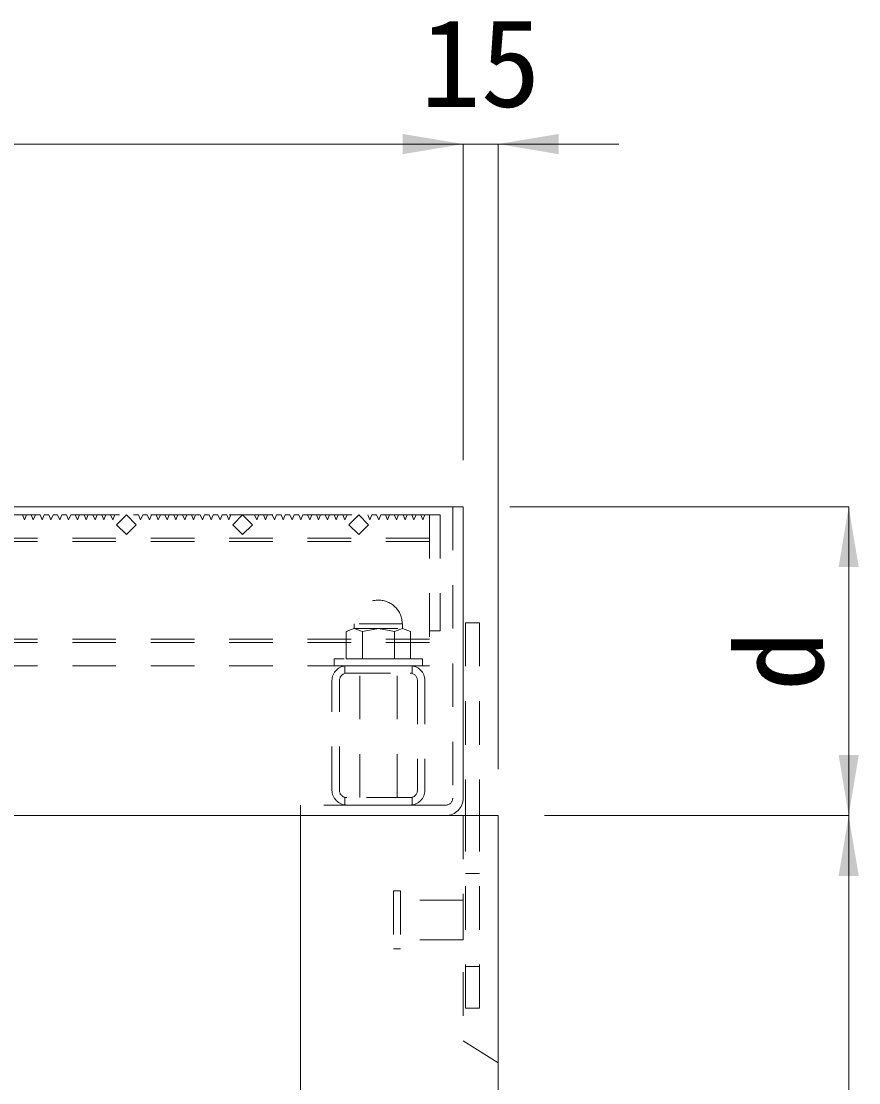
# Model space of a CAD drawing. Units: millimetres, scale not verified. Extents: x 50430 to 75195, y 72432 to 91573.
# Drawn here: x 66474.6 to 66835.1, y 76261.5 to 76718.8 of the extents above; entities that cross this region are included whole.
import ezdxf
from ezdxf.enums import TextEntityAlignment as Align

# ---------------------------------------------------------------- set-up
doc = ezdxf.new("R2010")
doc.units = ezdxf.units.MM
doc.header["$LTSCALE"] = 25
doc.linetypes.add('USER1', pattern=[1.35, 0.75, -0.6])
for name, color, linetype, lineweight in [('寸法線', 7, 'Continuous', 9), ('本体', 2, 'Continuous', 9), ('ｲﾝｻｰﾄ', 3, 'USER1', 5), ('ｸﾞﾚｰﾁﾝｸﾞ', 7, 'Continuous', 5)]:
    doc.layers.add(name, color=color, linetype=linetype, lineweight=lineweight)
doc.styles.add('ＭＳ ゴシック', font='')
doc.styles.get('ＭＳ ゴシック').set_extended_font_data('MS Gothic')

# ---------------------------------------------------------------- blocks, each defined once
blk = doc.blocks.new('filled_arrow')
at = {"color": 0, "linetype": 'Continuous', "lineweight": -2}
blk.add_solid([(7.5, 1.25), (0, 0), (7.5, -1.25)], dxfattribs=at)

msp = doc.modelspace()

# ---------------------------------------------------------------- linework, layer by layer
at = {"layer": '寸法線'}
for p, q in [((66664.83, 76665.9), (66124.82, 76665.9)), ((66612.82, 76665.9), (66731.82, 76665.9)), ((66664.82, 76529.68), (66664.82, 76665.9)), ((66664.83, 76529.68), (66664.83, 76665.9)), ((66679.82, 76396.68), (66679.82, 76665.9)), ((66684.83, 76509.68), (66830.77, 76509.68)), ((66830.77, 76376.68), (66830.77, 76509.68)), ((66699.83, 76376.68), (66830.77, 76376.68)), ((66699.83, 76376.68), (66830.77, 76376.68)), ((66830.77, 74926.68), (66830.77, 76376.68))]:
    msp.add_line(p, q, dxfattribs=at)
at = {"layer": '本体'}
msp.add_line((66679.83, 76376.68), (66594.83, 76376.68), dxfattribs=at)
at = {"layer": '本体', "lineweight": 20}
for p, q in [((66594.83, 75670.72), (66594.83, 76376.68)), ((66679.83, 74926.68), (66679.83, 76376.68))]:
    msp.add_line(p, q, dxfattribs=at)
at = {"layer": '本体', "linetype": 'USER1'}
for p, q in [((66664.83, 76376.68), (66664.83, 76279.68)), ((66664.83, 76279.68), (66679.83, 76270.18))]:
    msp.add_line(p, q, dxfattribs=at)
at = {"layer": 'ｲﾝｻｰﾄ'}
for p, q in [((66637.83, 76344.18), (66634.83, 76344.18)), ((66634.83, 76344.18), (66634.83, 76319.18)), ((66637.83, 76344.18), (66637.83, 76319.18)), ((66664.83, 76340.18), (66637.83, 76340.18)), ((66664.83, 76340.18), (66664.83, 76323.18)), ((66664.83, 76323.18), (66637.83, 76323.18)), ((66637.83, 76319.18), (66634.83, 76319.18))]:
    msp.add_line(p, q, dxfattribs=at)
at = {"layer": 'ｸﾞﾚｰﾁﾝｸﾞ'}
for p, q in [((66129.33, 76509.68), (66664.82, 76509.68)), ((66664.83, 76509.68), (66664.83, 76384.18)), ((66123.83, 76376.68), (66665.83, 76376.68))]:
    msp.add_line(p, q, dxfattribs=at)
at = {"layer": 'ｸﾞﾚｰﾁﾝｸﾞ', "linetype": 'USER1'}
for p, q in [((66660.33, 76509.68), (66660.33, 76384.18)), ((66650.33, 76506.18), (66394.83, 76506.18)), ((66475.03, 76506.18), (66472.83, 76506.18)), ((66475.93, 76504.08), (66475.03, 76506.18)), ((66476.83, 76506.18), (66475.93, 76504.08)), ((66478.83, 76506.18), (66476.83, 76506.18)), ((66479.73, 76504.08), (66478.83, 76506.18)), ((66480.63, 76506.18), (66479.73, 76504.08)), ((66482.63, 76506.18), (66480.63, 76506.18)), ((66483.53, 76504.08), (66482.63, 76506.18)), ((66484.43, 76506.18), (66483.53, 76504.08)), ((66486.43, 76506.18), (66484.43, 76506.18)), ((66487.33, 76504.08), (66486.43, 76506.18)), ((66488.23, 76506.18), (66487.33, 76504.08)), ((66490.23, 76506.18), (66488.23, 76506.18)), ((66491.13, 76504.08), (66490.23, 76506.18)), ((66492.03, 76506.18), (66491.13, 76504.08)), ((66494.03, 76506.18), (66492.03, 76506.18)), ((66494.93, 76504.08), (66494.03, 76506.18)), ((66495.83, 76506.18), (66494.93, 76504.08)), ((66497.83, 76506.18), (66495.83, 76506.18)), ((66498.73, 76504.08), (66497.83, 76506.18)), ((66499.63, 76506.18), (66498.73, 76504.08)), ((66501.63, 76506.18), (66499.63, 76506.18)), ((66502.53, 76504.08), (66501.63, 76506.18)), ((66503.43, 76506.18), (66502.53, 76504.08)), ((66505.43, 76506.18), (66503.43, 76506.18)), ((66506.33, 76504.08), (66505.43, 76506.18)), ((66507.23, 76506.18), (66506.33, 76504.08)), ((66509.23, 76506.18), (66507.23, 76506.18)), ((66510.13, 76504.08), (66509.23, 76506.18)), ((66511.03, 76506.18), (66510.13, 76504.08)), ((66513.03, 76506.18), (66511.03, 76506.18)), ((66513.93, 76504.08), (66513.03, 76506.18)), ((66514.83, 76506.18), (66513.93, 76504.08)), ((66516.83, 76506.18), (66514.83, 76506.18)), ((66515.58, 76501.94), (66519.83, 76506.18)), ((66519.83, 76506.18), (66524.07, 76501.94)), ((66525.03, 76506.18), (66522.83, 76506.18)), ((66525.93, 76504.08), (66525.03, 76506.18)), ((66526.83, 76506.18), (66525.93, 76504.08)), ((66528.83, 76506.18), (66526.83, 76506.18)), ((66529.73, 76504.08), (66528.83, 76506.18)), ((66530.63, 76506.18), (66529.73, 76504.08)), ((66532.63, 76506.18), (66530.63, 76506.18)), ((66533.53, 76504.08), (66532.63, 76506.18)), ((66534.43, 76506.18), (66533.53, 76504.08)), ((66536.43, 76506.18), (66534.43, 76506.18)), ((66537.33, 76504.08), (66536.43, 76506.18)), ((66538.23, 76506.18), (66537.33, 76504.08)), ((66540.23, 76506.18), (66538.23, 76506.18)), ((66541.13, 76504.08), (66540.23, 76506.18)), ((66542.03, 76506.18), (66541.13, 76504.08)), ((66544.03, 76506.18), (66542.03, 76506.18)), ((66544.93, 76504.08), (66544.03, 76506.18)), ((66545.83, 76506.18), (66544.93, 76504.08)), ((66547.83, 76506.18), (66545.83, 76506.18)), ((66548.73, 76504.08), (66547.83, 76506.18)), ((66549.63, 76506.18), (66548.73, 76504.08)), ((66551.63, 76506.18), (66549.63, 76506.18)), ((66552.53, 76504.08), (66551.63, 76506.18)), ((66553.43, 76506.18), (66552.53, 76504.08)), ((66555.43, 76506.18), (66553.43, 76506.18)), ((66556.33, 76504.08), (66555.43, 76506.18)), ((66557.23, 76506.18), (66556.33, 76504.08)), ((66559.23, 76506.18), (66557.23, 76506.18)), ((66560.13, 76504.08), (66559.23, 76506.18)), ((66561.03, 76506.18), (66560.13, 76504.08)), ((66563.03, 76506.18), (66561.03, 76506.18)), ((66563.93, 76504.08), (66563.03, 76506.18)), ((66564.83, 76506.18), (66563.93, 76504.08)), ((66566.83, 76506.18), (66564.83, 76506.18)), ((66565.58, 76501.94), (66569.83, 76506.18)), ((66569.83, 76506.18), (66574.07, 76501.94)), ((66575.03, 76506.18), (66572.83, 76506.18)), ((66575.93, 76504.08), (66575.03, 76506.18)), ((66576.83, 76506.18), (66575.93, 76504.08)), ((66578.83, 76506.18), (66576.83, 76506.18)), ((66579.73, 76504.08), (66578.83, 76506.18)), ((66580.63, 76506.18), (66579.73, 76504.08)), ((66582.63, 76506.18), (66580.63, 76506.18)), ((66583.53, 76504.08), (66582.63, 76506.18)), ((66584.43, 76506.18), (66583.53, 76504.08)), ((66586.43, 76506.18), (66584.43, 76506.18)), ((66587.33, 76504.08), (66586.43, 76506.18)), ((66588.23, 76506.18), (66587.33, 76504.08)), ((66590.23, 76506.18), (66588.23, 76506.18)), ((66591.13, 76504.08), (66590.23, 76506.18)), ((66592.03, 76506.18), (66591.13, 76504.08)), ((66594.03, 76506.18), (66592.03, 76506.18)), ((66594.93, 76504.08), (66594.03, 76506.18)), ((66595.83, 76506.18), (66594.93, 76504.08)), ((66597.83, 76506.18), (66595.83, 76506.18)), ((66598.73, 76504.08), (66597.83, 76506.18)), ((66599.63, 76506.18), (66598.73, 76504.08)), ((66601.63, 76506.18), (66599.63, 76506.18)), ((66602.53, 76504.08), (66601.63, 76506.18)), ((66603.43, 76506.18), (66602.53, 76504.08)), ((66605.43, 76506.18), (66603.43, 76506.18)), ((66606.33, 76504.08), (66605.43, 76506.18)), ((66607.23, 76506.18), (66606.33, 76504.08)), ((66609.23, 76506.18), (66607.23, 76506.18)), ((66610.13, 76504.08), (66609.23, 76506.18)), ((66611.03, 76506.18), (66610.13, 76504.08)), ((66613.03, 76506.18), (66611.03, 76506.18)), ((66613.93, 76504.08), (66613.03, 76506.18)), ((66614.83, 76506.18), (66613.93, 76504.08)), ((66616.83, 76506.18), (66614.83, 76506.18)), ((66615.58, 76501.94), (66619.83, 76506.18)), ((66619.83, 76506.18), (66624.07, 76501.94)), ((66624.63, 76504.08), (66623.73, 76506.18)), ((66625.53, 76506.18), (66624.63, 76504.08)), ((66627.53, 76506.18), (66625.53, 76506.18)), ((66628.43, 76504.08), (66627.53, 76506.18)), ((66629.33, 76506.18), (66628.43, 76504.08)), ((66631.33, 76506.18), (66629.33, 76506.18)), ((66632.23, 76504.08), (66631.33, 76506.18)), ((66633.13, 76506.18), (66632.23, 76504.08)), ((66635.13, 76506.18), (66633.13, 76506.18)), ((66636.03, 76504.08), (66635.13, 76506.18)), ((66636.93, 76506.18), (66636.03, 76504.08)), ((66638.93, 76506.18), (66636.93, 76506.18)), ((66639.83, 76504.08), (66638.93, 76506.18)), ((66640.73, 76506.18), (66639.83, 76504.08)), ((66642.73, 76506.18), (66640.73, 76506.18)), ((66643.63, 76504.08), (66642.73, 76506.18)), ((66644.53, 76506.18), (66643.63, 76504.08)), ((66646.53, 76506.18), (66644.53, 76506.18)), ((66647.43, 76504.08), (66646.53, 76506.18)), ((66648.33, 76506.18), (66647.43, 76504.08)), ((66650.33, 76506.18), (66648.33, 76506.18)), ((66654.83, 76506.18), (66650.33, 76506.18)), ((66650.33, 76506.18), (66650.33, 76441.18)), ((66650.33, 76506.18), (66650.33, 76456.18)), ((66654.83, 76506.18), (66654.83, 76456.18)), ((66519.83, 76497.7), (66515.58, 76501.94)), ((66524.07, 76501.94), (66519.83, 76497.7)), ((66569.83, 76497.7), (66565.58, 76501.94)), ((66574.07, 76501.94), (66569.83, 76497.7)), ((66619.83, 76497.7), (66615.58, 76501.94)), ((66624.07, 76501.94), (66619.83, 76497.7)), ((66650.33, 76496.18), (66394.83, 76496.18)), ((66650.33, 76494.68), (66394.83, 76494.68)), ((66638.71, 76459.18), (66617.94, 76459.18)), ((66617.94, 76459.18), (66617.94, 76457.18)), ((66638.71, 76457.18), (66638.71, 76459.18)), ((66665.83, 76459.68), (66665.83, 76376.68)), ((66671.83, 76459.68), (66665.83, 76459.68)), ((66671.83, 76459.68), (66671.83, 76376.68)), ((66617.94, 76457.18), (66614.48, 76455.98)), ((66614.48, 76455.98), (66614.48, 76444.18)), ((66621.4, 76455.98), (66617.94, 76457.18)), ((66617.94, 76457.18), (66638.71, 76457.18)), ((66628.33, 76457.18), (66621.4, 76455.98)), ((66621.4, 76455.98), (66621.4, 76444.18)), ((66635.25, 76455.98), (66628.33, 76457.18)), ((66638.71, 76457.18), (66635.25, 76455.98)), ((66635.25, 76444.18), (66635.25, 76455.98)), ((66642.18, 76455.98), (66638.71, 76457.18)), ((66642.18, 76444.18), (66642.18, 76455.98)), ((66654.83, 76456.18), (66650.33, 76456.18)), ((66650.33, 76452.68), (66394.83, 76452.68)), ((66650.33, 76451.18), (66394.83, 76451.18)), ((66647.33, 76444.18), (66609.33, 76444.18)), ((66609.33, 76444.18), (66609.33, 76441.18)), ((66614.48, 76444.18), (66628.33, 76444.18)), ((66628.33, 76444.18), (66642.18, 76444.18)), ((66647.33, 76444.18), (66628.33, 76444.18)), ((66628.33, 76444.18), (66635.25, 76444.18)), ((66647.33, 76441.18), (66647.33, 76444.18)), ((66650.33, 76441.18), (66394.83, 76441.18)), ((66609.33, 76441.18), (66647.33, 76441.18)), ((66613.83, 76441.12), (66613.83, 76437.85)), ((66614.73, 76441.18), (66641.93, 76441.18)), ((66614.73, 76441.18), (66641.93, 76441.18)), ((66614.73, 76441.18), (66641.93, 76441.18)), ((66620.33, 76384.38), (66620.33, 76441.18)), ((66636.33, 76441.18), (66620.33, 76441.18)), ((66636.33, 76384.38), (66636.33, 76441.18)), ((66642.83, 76441.12), (66642.83, 76437.85)), ((66608.33, 76387.58), (66608.33, 76434.78)), ((66611.53, 76387.58), (66611.53, 76434.78)), ((66614.73, 76437.98), (66641.93, 76437.98)), ((66645.13, 76434.78), (66645.13, 76387.58)), ((66648.33, 76434.78), (66648.33, 76387.58)), ((66613.83, 76384.51), (66613.83, 76381.25)), ((66642.83, 76384.51), (66642.83, 76381.25)), ((66657.33, 76381.18), (66594.83, 76381.18)), ((66594.83, 76381.18), (66594.83, 76376.68)), ((66641.93, 76384.38), (66614.73, 76384.38)), ((66641.93, 76381.18), (66614.73, 76381.18)), ((66657.33, 76376.68), (66594.83, 76376.68)), ((66665.83, 76293.68), (66665.83, 76376.68)), ((66671.83, 76293.68), (66671.83, 76376.68)), ((66665.83, 76351.68), (66671.83, 76351.68)), ((66665.83, 76311.68), (66671.83, 76311.68)), ((66671.83, 76293.68), (66665.83, 76293.68))]:
    msp.add_line(p, q, dxfattribs=at)
for centre, radius, start, end in [((66628.33, 76459.18), 10.25, 0, 180), ((66614.73, 76434.78), 6.4, 90, 180), ((66641.93, 76434.78), 6.4, 0, 90), ((66614.73, 76434.78), 3.2, 90, 180), ((66641.93, 76434.78), 3.2, 0, 90), ((66614.73, 76387.58), 6.4, 180, 270), ((66614.73, 76387.58), 3.2, 180, 270), ((66641.93, 76387.58), 6.4, 270, 0), ((66641.93, 76387.58), 3.2, 270, 0), ((66657.33, 76384.18), 7.5, 270, 0), ((66657.33, 76384.18), 3, 270, 0)]:
    msp.add_arc(centre, radius, start, end, dxfattribs=at)

# ---------------------------------------------------------------- block references
at = {"layer": '寸法線', "xscale": 3.47, "yscale": 3.47}
for p, rotation in [((66664.82, 76665.9), 180), ((66664.83, 76665.9), 180), ((66830.77, 76509.68), 270), ((66830.77, 76376.68), 90), ((66830.77, 76376.68), 270)]:
    msp.add_blockref('filled_arrow', p, dxfattribs=dict(at, rotation=rotation))
msp.add_blockref('filled_arrow', (66679.82, 76665.9), dxfattribs=at)

# ---------------------------------------------------------------- texts
at = {"layer": '寸法線', "style": 'ＭＳ ゴシック'}
msp.add_text('15', height=37.98, dxfattribs=at).set_placement((66672.32, 76700.9), align=Align.MIDDLE_CENTER)
msp.add_text('d', height=37.98, rotation=90, dxfattribs=at).set_placement((66800.77, 76443.18), align=Align.MIDDLE_CENTER)

doc.saveas('drawing.dxf')
